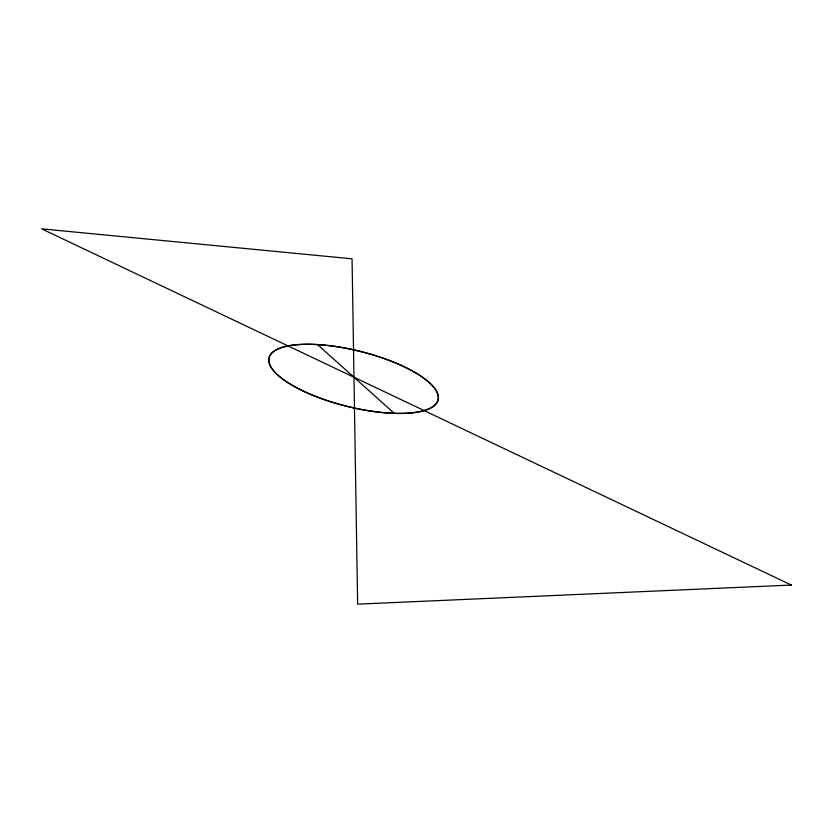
<?xml version="1.0" encoding="UTF-8"?>
<svg xmlns="http://www.w3.org/2000/svg" width="833" height="833" viewBox="0 0 833 833"><rect width="100%" height="100%" fill="white"/><g stroke="black" fill="none" stroke-linecap="round" stroke-linejoin="round"><path stroke-width="1.25" d="M317.498 344.56L394.301 413.376M791.35 585.058L357.638 604.154L352.057 258.824L41.65 228.846L791.35 585.058M303.108 390.948A86.986 28.228 14 0 0 437.689 400.819A86.986 28.228 14 0 0 319.914 344.779A86.986 28.228 14 0 0 303.108 390.948M304.493 391.687A87.173 28.291 14 0 0 438.054 400.277A87.173 28.291 14 0 0 318.154 344.602A87.173 28.291 14 0 0 304.493 391.687"/></g></svg>
